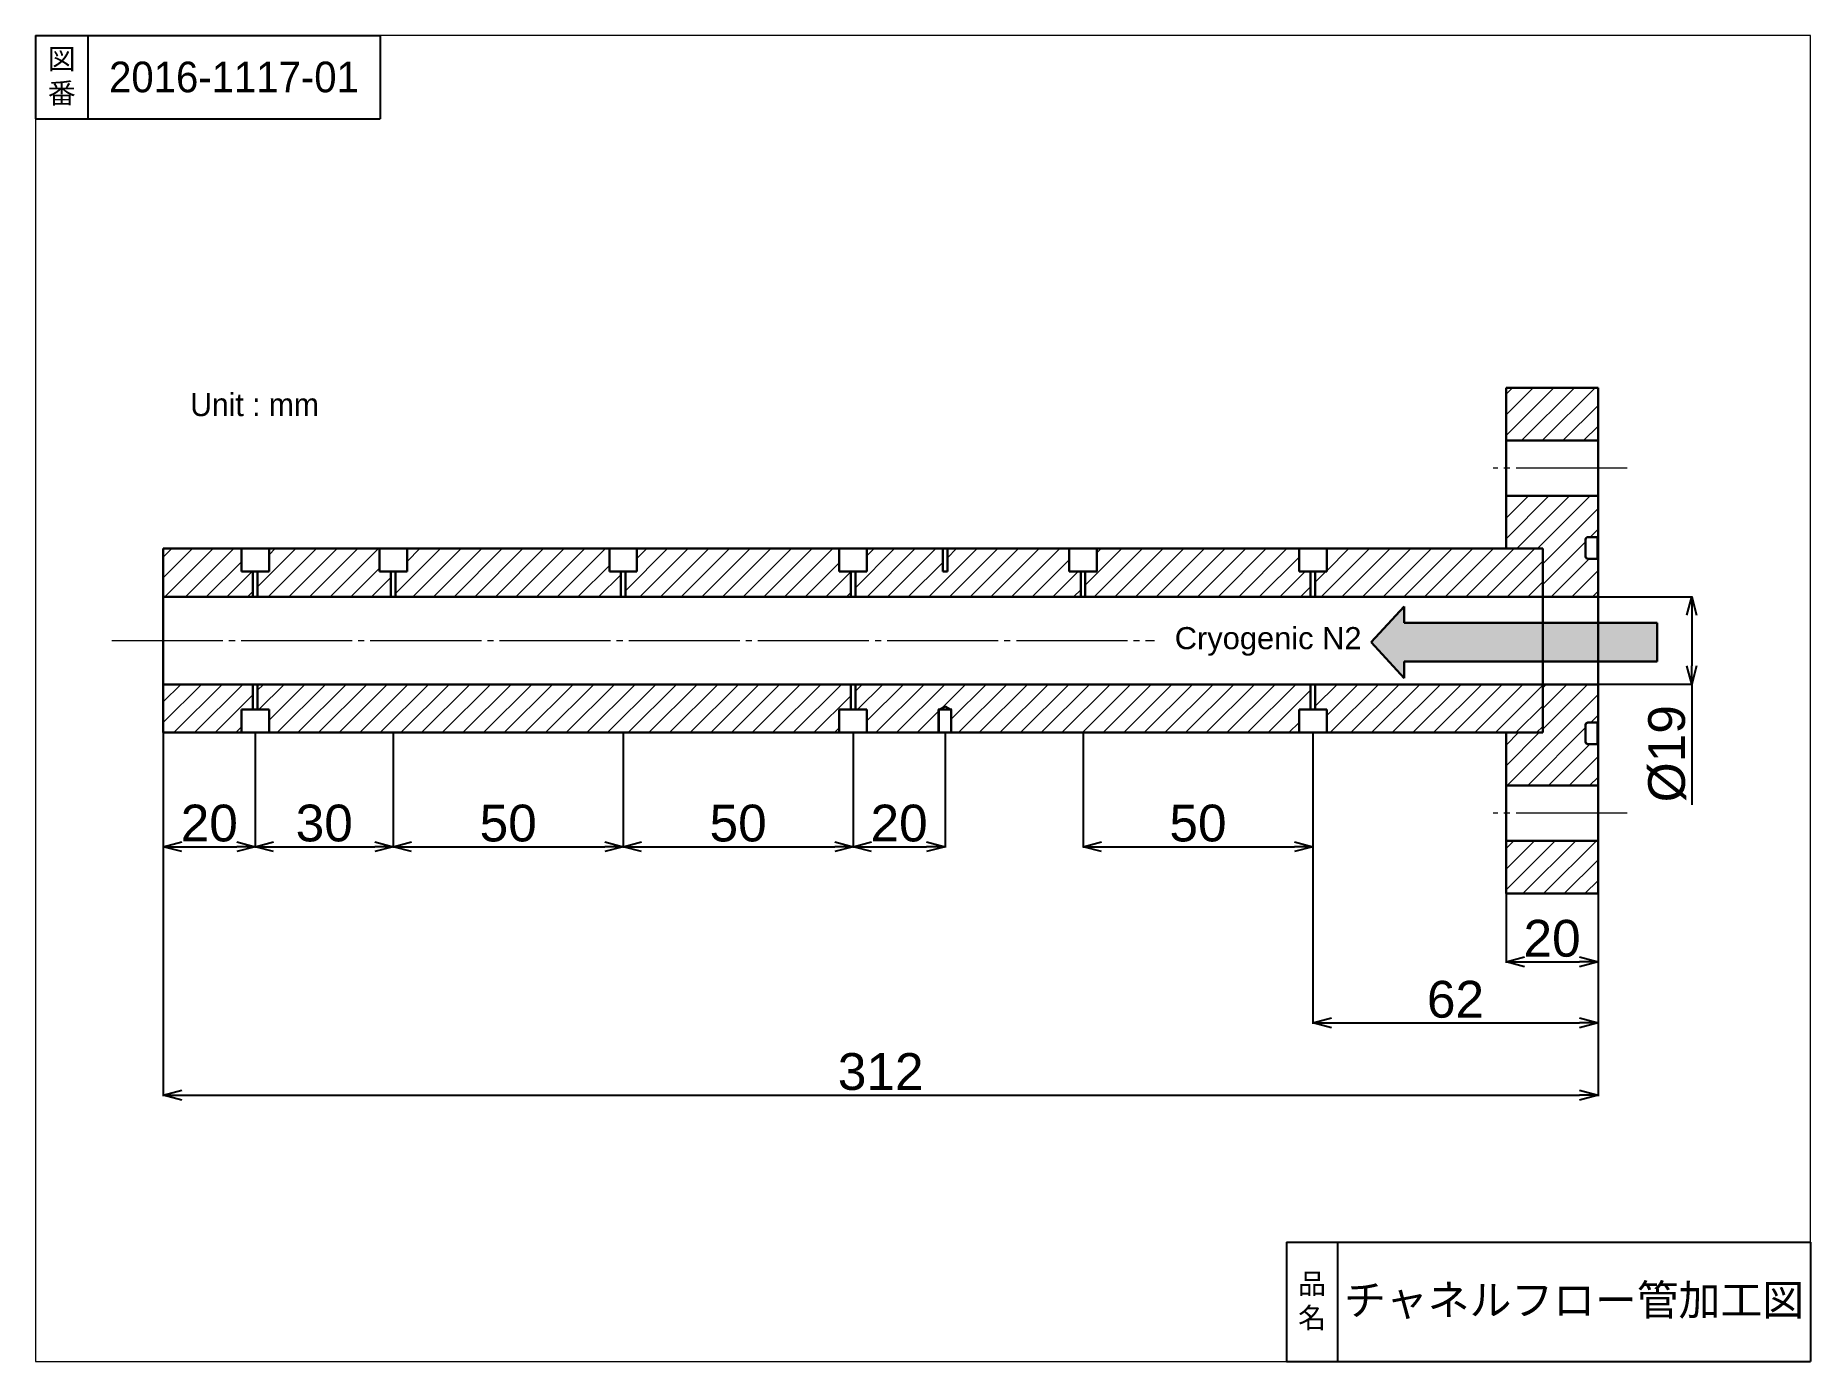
# Paper-space layout '배치1' of a CAD drawing. Header units: millimetres. Extents: x -37 to 223, y 0 to 195.
# The model-space entities are those that its viewports show. They can reach past a viewport. Long polylines and large blocks are cut down to what shows.
import ezdxf

# ---------------------------------------------------------------- set-up
doc = ezdxf.new("R2010")
doc.units = ezdxf.units.MM
doc.linetypes.add('JIS_08_11', pattern=[12.8, 11, -0.6, 0.6, -0.6])
for name, color, linetype, lineweight in [('ACR Hatch', 7, 'Continuous', 13), ('ACR_BODY OUTER', 7, 'Continuous', 30), ('ACR_CENTER', 7, 'JIS_08_11', 13), ('ACR_Dim', 7, 'Continuous', 13), ('CHAN BODY inner', 7, 'Continuous', 13), ('CHAN BODY OUTER', 7, 'Continuous', 30), ('CHAN Center', 7, 'JIS_08_11', 13), ('CHAN Dim', 7, 'Continuous', 30), ('MainC BODY OUTER', 7, 'Continuous', 30), ('MainC Dim', 7, 'Continuous', 30), ('MainC Hatch', 7, 'Continuous', 13), ('SUS_BODY OUTER', 7, 'Continuous', 30), ('SUS_Dim', 7, 'Continuous', 13)]:
    doc.layers.add(name, color=color, linetype=linetype, lineweight=lineweight)
doc.styles.add('JIS Mechanical', font='arial.ttf', dxfattribs={"height": 8})
doc.styles.get("Standard").update_dxf_attribs({"font": 'arial.ttf'})
doc.dimstyles.new('JIS Mechanical', dxfattribs={"dimtxt": 8, "dimasz": 4, "dimexe": 0.18, "dimexo": 0, "dimgap": 1, "dimtad": 1, "dimdec": 4, "dimdsep": 46, "dimtxsty": 'Standard', "dimblk": 'OPEN30', "dimcen": 0.09, "dimadec": 0, "dimazin": 2, "dimtfac": 1, "dimtdec": 4, "dimtmove": 0, "dimatfit": 3, "dimfxl": 1, "dimtolj": 1, "dimtzin": 0, "dimarcsym": 0})

# ---------------------------------------------------------------- blocks, each defined once
blk = doc.blocks.new('*T16')
at = {"layer": 'SUS_Dim', "color": 0, "linetype": 'ByBlock', "lineweight": -2, "transparency": 16777216}
for p, q in [((0, 0), (76.9, 0)), ((0, 0), (0, -17.51)), ((7.5, 0), (7.5, -17.51)), ((76.9, 0), (76.9, -17.51)), ((0, -17.51), (76.9, -17.51))]:
    blk.add_line(p, q, dxfattribs=at)
at = {"layer": 'SUS_Dim', "color": 0, "transparency": 16777216, "attachment_point": 5}
for s, insert, char_height, width in [('{\\fMS PGothic|b0|i0|c128|p50;品名}', (3.75, -8.75), 3, 4.5), ('{\\fMS PGothic|b0|i0|c128|p50;チャネルフロー管加工図}', (42.2, -8.75), 4.5, 66.4032)]:
    blk.add_mtext(s, dxfattribs=dict(at, insert=insert, char_height=char_height, width=width))
blk = doc.blocks.new('*T28')
at = {"layer": 'SUS_Dim', "color": 0, "linetype": 'ByBlock', "lineweight": -2, "transparency": 16777216}
for p, q in [((0, 0), (50.58, 0)), ((0, 0), (0, -12.21)), ((7.69, 0), (7.69, -12.21)), ((50.58, 0), (50.58, -12.21)), ((0, -12.21), (50.58, -12.21))]:
    blk.add_line(p, q, dxfattribs=at)
at = {"layer": 'SUS_Dim', "color": 0, "transparency": 16777216, "attachment_point": 5}
for s, insert, char_height, width in [('{\\fMS PGothic|b0|i0|c128|p50;図番}', (3.85, -6.11), 3, 4.6911), ('{\\fMS PGothic|b0|i0|c128|p50;2016-1117-01}', (29.13, -6.11), 4.5, 39.8865)]:
    blk.add_mtext(s, dxfattribs=dict(at, insert=insert, char_height=char_height, width=width))
blk = doc.blocks.new('_Open30')
at = {"color": 0, "linetype": 'ByBlock', "lineweight": -2}
for p, q in [((-1, 0.268), (0, 0)), ((0, 0), (-1, -0.268)), ((0, 0), (-1, 0))]:
    blk.add_line(p, q, dxfattribs=at)
blk = doc.blocks.new('*D35')
at = {"layer": 'CHAN Dim', "color": 0, "lineweight": -2, "transparency": 16777216}
for p, q in [((56.83, -578.47), (56.83, -603.45)), ((76.83, -578.47), (76.83, -603.45)), ((60.83, -603.27), (72.83, -603.27))]:
    blk.add_line(p, q, dxfattribs=at)
at = {"layer": 'Defpoints', "color": 0, "transparency": 16777216}
for p in [(56.83, -578.47), (76.83, -578.47), (76.83, -603.27)]:
    blk.add_point(p, dxfattribs=at)
at = {"layer": 'CHAN Dim', "color": 0, "lineweight": -2, "transparency": 16777216, "xscale": 4, "yscale": 4, "zscale": 4, "rotation": 180}
blk.add_blockref('_Open30', (56.83, -603.27), dxfattribs=at)
at = {"layer": 'CHAN Dim', "color": 0, "lineweight": -2, "transparency": 16777216, "xscale": 4, "yscale": 4, "zscale": 4}
blk.add_blockref('_Open30', (76.83, -603.27), dxfattribs=at)
at = {"layer": 'CHAN Dim', "color": 0, "transparency": 16777216, "insert": (66.83, -598.19), "char_height": 8, "attachment_point": 5}
blk.add_mtext('\\A1;20', dxfattribs=at)
blk = doc.blocks.new('*D36')
at = {"layer": 'CHAN Dim', "color": 0, "lineweight": -2, "transparency": 16777216}
for p, q in [((76.83, -578.47), (76.83, -603.45)), ((106.83, -578.47), (106.83, -603.45)), ((80.83, -603.27), (102.83, -603.27))]:
    blk.add_line(p, q, dxfattribs=at)
at = {"layer": 'Defpoints', "color": 0, "transparency": 16777216}
for p in [(76.83, -578.47), (106.83, -578.47), (106.83, -603.27)]:
    blk.add_point(p, dxfattribs=at)
at = {"layer": 'CHAN Dim', "color": 0, "lineweight": -2, "transparency": 16777216, "xscale": 4, "yscale": 4, "zscale": 4, "rotation": 180}
blk.add_blockref('_Open30', (76.83, -603.27), dxfattribs=at)
at = {"layer": 'CHAN Dim', "color": 0, "lineweight": -2, "transparency": 16777216, "xscale": 4, "yscale": 4, "zscale": 4}
blk.add_blockref('_Open30', (106.83, -603.27), dxfattribs=at)
at = {"layer": 'CHAN Dim', "color": 0, "transparency": 16777216, "insert": (91.83, -598.18), "char_height": 8, "attachment_point": 5}
blk.add_mtext('\\A1;30', dxfattribs=at)
blk = doc.blocks.new('*D37')
at = {"layer": 'CHAN Dim', "color": 0, "lineweight": -2, "transparency": 16777216}
for p, q in [((106.83, -578.47), (106.83, -603.45)), ((156.83, -578.47), (156.83, -603.45)), ((110.83, -603.27), (152.83, -603.27))]:
    blk.add_line(p, q, dxfattribs=at)
at = {"layer": 'Defpoints', "color": 0, "transparency": 16777216}
for p in [(106.83, -578.47), (156.83, -578.47), (156.83, -603.27)]:
    blk.add_point(p, dxfattribs=at)
at = {"layer": 'CHAN Dim', "color": 0, "lineweight": -2, "transparency": 16777216, "xscale": 4, "yscale": 4, "zscale": 4, "rotation": 180}
blk.add_blockref('_Open30', (106.83, -603.27), dxfattribs=at)
at = {"layer": 'CHAN Dim', "color": 0, "lineweight": -2, "transparency": 16777216, "xscale": 4, "yscale": 4, "zscale": 4}
blk.add_blockref('_Open30', (156.83, -603.27), dxfattribs=at)
at = {"layer": 'CHAN Dim', "color": 0, "transparency": 16777216, "insert": (131.83, -598.19), "char_height": 8, "attachment_point": 5}
blk.add_mtext('\\A1;50', dxfattribs=at)
blk = doc.blocks.new('*D38')
at = {"layer": 'CHAN Dim', "color": 0, "lineweight": -2, "transparency": 16777216}
for p, q in [((156.83, -578.47), (156.83, -603.45)), ((206.83, -578.47), (206.83, -603.45)), ((160.83, -603.27), (202.83, -603.27))]:
    blk.add_line(p, q, dxfattribs=at)
at = {"layer": 'Defpoints', "color": 0, "transparency": 16777216}
for p in [(156.83, -578.47), (206.83, -578.47), (206.83, -603.27)]:
    blk.add_point(p, dxfattribs=at)
at = {"layer": 'CHAN Dim', "color": 0, "lineweight": -2, "transparency": 16777216, "xscale": 4, "yscale": 4, "zscale": 4, "rotation": 180}
blk.add_blockref('_Open30', (156.83, -603.27), dxfattribs=at)
at = {"layer": 'CHAN Dim', "color": 0, "lineweight": -2, "transparency": 16777216, "xscale": 4, "yscale": 4, "zscale": 4}
blk.add_blockref('_Open30', (206.83, -603.27), dxfattribs=at)
at = {"layer": 'CHAN Dim', "color": 0, "transparency": 16777216, "insert": (181.83, -598.19), "char_height": 8, "attachment_point": 5}
blk.add_mtext('\\A1;50', dxfattribs=at)
blk = doc.blocks.new('*D39')
at = {"layer": 'CHAN Dim', "color": 0, "lineweight": -2, "transparency": 16777216}
for p, q in [((206.83, -578.47), (206.83, -603.45)), ((226.83, -578.47), (226.83, -603.45)), ((210.83, -603.27), (222.83, -603.27))]:
    blk.add_line(p, q, dxfattribs=at)
at = {"layer": 'Defpoints', "color": 0, "transparency": 16777216}
for p in [(206.83, -578.47), (226.83, -578.47), (226.83, -603.27)]:
    blk.add_point(p, dxfattribs=at)
at = {"layer": 'CHAN Dim', "color": 0, "lineweight": -2, "transparency": 16777216, "xscale": 4, "yscale": 4, "zscale": 4, "rotation": 180}
blk.add_blockref('_Open30', (206.83, -603.27), dxfattribs=at)
at = {"layer": 'CHAN Dim', "color": 0, "lineweight": -2, "transparency": 16777216, "xscale": 4, "yscale": 4, "zscale": 4}
blk.add_blockref('_Open30', (226.83, -603.27), dxfattribs=at)
at = {"layer": 'CHAN Dim', "color": 0, "transparency": 16777216, "insert": (216.83, -598.19), "char_height": 8, "attachment_point": 5}
blk.add_mtext('\\A1;20', dxfattribs=at)
blk = doc.blocks.new('*D40')
at = {"layer": 'CHAN Dim', "color": 0, "lineweight": -2, "transparency": 16777216}
for p, q in [((256.83, -578.47), (256.83, -603.45)), ((306.83, -578.47), (306.83, -603.45)), ((260.83, -603.27), (302.83, -603.27))]:
    blk.add_line(p, q, dxfattribs=at)
at = {"layer": 'Defpoints', "color": 0, "transparency": 16777216}
for p in [(256.83, -578.47), (306.83, -578.47), (306.83, -603.27)]:
    blk.add_point(p, dxfattribs=at)
at = {"layer": 'CHAN Dim', "color": 0, "lineweight": -2, "transparency": 16777216, "xscale": 4, "yscale": 4, "zscale": 4, "rotation": 180}
blk.add_blockref('_Open30', (256.83, -603.27), dxfattribs=at)
at = {"layer": 'CHAN Dim', "color": 0, "lineweight": -2, "transparency": 16777216, "xscale": 4, "yscale": 4, "zscale": 4}
blk.add_blockref('_Open30', (306.83, -603.27), dxfattribs=at)
at = {"layer": 'CHAN Dim', "color": 0, "transparency": 16777216, "insert": (281.83, -598.19), "char_height": 8, "attachment_point": 5}
blk.add_mtext('\\A1;50', dxfattribs=at)
blk = doc.blocks.new('*D41')
at = {"layer": 'CHAN Dim', "color": 0, "lineweight": -2, "transparency": 16777216}
for p, q in [((306.83, -578.47), (306.83, -641.77)), ((368.83, -613.47), (368.83, -641.77)), ((310.83, -641.59), (364.83, -641.59))]:
    blk.add_line(p, q, dxfattribs=at)
at = {"layer": 'Defpoints', "color": 0, "transparency": 16777216}
for p in [(306.83, -578.47), (368.83, -613.47), (368.83, -641.59)]:
    blk.add_point(p, dxfattribs=at)
at = {"layer": 'CHAN Dim', "color": 0, "lineweight": -2, "transparency": 16777216, "xscale": 4, "yscale": 4, "zscale": 4, "rotation": 180}
blk.add_blockref('_Open30', (306.83, -641.59), dxfattribs=at)
at = {"layer": 'CHAN Dim', "color": 0, "lineweight": -2, "transparency": 16777216, "xscale": 4, "yscale": 4, "zscale": 4}
blk.add_blockref('_Open30', (368.83, -641.59), dxfattribs=at)
at = {"layer": 'CHAN Dim', "color": 0, "transparency": 16777216, "insert": (337.83, -636.5), "char_height": 8, "attachment_point": 5}
blk.add_mtext('\\A1;62', dxfattribs=at)
blk = doc.blocks.new('*D51')
at = {"layer": 'ACR_Dim', "color": 0, "lineweight": -2, "transparency": 16777216}
for p, q in [((368.83, -548.97), (389.37, -548.97)), ((389.19, -552.97), (389.19, -563.97)), ((368.83, -567.97), (389.37, -567.97)), ((389.19, -567.97), (389.19, -594.15))]:
    blk.add_line(p, q, dxfattribs=at)
at = {"layer": 'Defpoints', "color": 0, "transparency": 16777216}
for p in [(368.83, -548.97), (368.83, -567.97), (389.19, -567.97)]:
    blk.add_point(p, dxfattribs=at)
at = {"layer": 'ACR_Dim', "color": 0, "lineweight": -2, "transparency": 16777216, "xscale": 4, "yscale": 4, "zscale": 4}
for p, rotation in [((389.19, -548.97), 90), ((389.19, -567.97), 270)]:
    blk.add_blockref('_Open30', p, dxfattribs=dict(at, rotation=rotation))
at = {"layer": 'ACR_Dim', "color": 0, "transparency": 16777216, "insert": (383.88, -583.06), "char_height": 8, "attachment_point": 5, "rotation": 90}
blk.add_mtext('\\A1;%%C19', dxfattribs=at)
blk = doc.blocks.new('*D52')
at = {"layer": 'ACR_Dim', "color": 0, "lineweight": -2, "transparency": 16777216}
for p, q in [((56.83, -578.47), (56.83, -657.48)), ((368.83, -613.47), (368.83, -657.48)), ((60.83, -657.3), (364.83, -657.3))]:
    blk.add_line(p, q, dxfattribs=at)
at = {"layer": 'Defpoints', "color": 0, "transparency": 16777216}
for p in [(56.83, -578.47), (368.83, -613.47), (368.83, -657.3)]:
    blk.add_point(p, dxfattribs=at)
at = {"layer": 'ACR_Dim', "color": 0, "lineweight": -2, "transparency": 16777216, "xscale": 4, "yscale": 4, "zscale": 4, "rotation": 180}
blk.add_blockref('_Open30', (56.83, -657.3), dxfattribs=at)
at = {"layer": 'ACR_Dim', "color": 0, "lineweight": -2, "transparency": 16777216, "xscale": 4, "yscale": 4, "zscale": 4}
blk.add_blockref('_Open30', (368.83, -657.3), dxfattribs=at)
at = {"layer": 'ACR_Dim', "color": 0, "transparency": 16777216, "insert": (212.83, -652.21), "char_height": 8, "attachment_point": 5}
blk.add_mtext('\\A1;312', dxfattribs=at)
blk = doc.blocks.new('*D54')
at = {"layer": 'ACR_Dim', "color": 0, "lineweight": -2, "transparency": 16777216}
for p, q in [((348.83, -613.47), (348.83, -628.5)), ((368.83, -613.47), (368.83, -628.5)), ((352.83, -628.32), (364.83, -628.32))]:
    blk.add_line(p, q, dxfattribs=at)
at = {"layer": 'Defpoints', "color": 0, "transparency": 16777216}
for p in [(348.83, -613.47), (368.83, -613.47), (368.83, -628.32)]:
    blk.add_point(p, dxfattribs=at)
at = {"layer": 'ACR_Dim', "color": 0, "lineweight": -2, "transparency": 16777216, "xscale": 4, "yscale": 4, "zscale": 4, "rotation": 180}
blk.add_blockref('_Open30', (348.83, -628.32), dxfattribs=at)
at = {"layer": 'ACR_Dim', "color": 0, "lineweight": -2, "transparency": 16777216, "xscale": 4, "yscale": 4, "zscale": 4}
blk.add_blockref('_Open30', (368.83, -628.32), dxfattribs=at)
at = {"layer": 'ACR_Dim', "color": 0, "transparency": 16777216, "insert": (358.83, -623.24), "char_height": 8, "attachment_point": 5}
blk.add_mtext('\\A1;20', dxfattribs=at)

msp = doc.modelspace()

# ---------------------------------------------------------------- hatches: boundary and pattern name
at = {"layer": 'ACR Hatch'}
h = msp.add_hatch(dxfattribs=at)
h.set_pattern_fill('ANSI31', color=256)
h.set_pattern_definition([(45, (-4.041, -103.4018), (-2.245064, 2.245064), [])])
h.paths.add_polyline_path([(368.829, -514.97382), (368.829, -503.47382), (348.829, -503.47382), (348.829, -514.97382)])
h.paths.add_polyline_path([(366.129, -536.47382, -0.414213562), (366.629, -535.97382), (368.688, -535.97382), (368.829, -535.83282), (368.829, -526.97382), (348.829, -526.97382), (348.829, -538.47382), (356.829, -538.47382), (356.829, -548.97382), (368.829, -548.97382), (368.829, -540.81482), (368.688, -540.67382), (366.629, -540.67382, -0.414213562), (366.129, -540.17382)])
h.paths.add_polyline_path([(356.829, -578.47382), (348.829, -578.47382), (348.829, -589.97382), (368.829, -589.97382), (368.829, -581.11482), (368.688, -580.97382), (366.629, -580.97382, -0.414213562), (366.129, -580.47382), (366.129, -576.77382, -0.414213562), (366.629, -576.27382), (368.688, -576.27382), (368.829, -576.13282), (368.829, -567.97382), (356.829, -567.97382)])
h.paths.add_polyline_path([(368.829, -601.97382), (348.829, -601.97382), (348.829, -613.47382), (368.829, -613.47382)])
h = msp.add_hatch(dxfattribs=at)
h.set_pattern_fill('ANSI31', color=256)
h.paths.add_polyline_path([(76.329, -543.47382), (73.829, -543.47382), (73.829, -538.47382), (56.829, -538.47382), (56.829, -548.97382), (76.329, -548.97382)])
h.paths.add_polyline_path([(106.329, -543.47382), (103.829, -543.47382), (103.829, -538.47382), (79.829, -538.47382), (79.829, -543.47382), (77.329, -543.47382), (77.329, -548.97382), (106.329, -548.97382)])
h.paths.add_polyline_path([(153.829, -538.47382), (109.829, -538.47382), (109.829, -543.47382), (107.329, -543.47382), (107.329, -548.97382), (156.329, -548.97382), (156.329, -543.47382), (153.829, -543.47382)])
h.paths.add_polyline_path([(206.329, -543.47382), (203.829, -543.47382), (203.829, -538.47382), (159.829, -538.47382), (159.829, -543.47382), (157.329, -543.47382), (157.329, -548.97382), (206.329, -548.97382)])
h.paths.add_polyline_path([(256.329, -543.47382), (253.829, -543.47382), (253.829, -538.47382), (227.329, -538.47382), (227.329, -543.47382), (226.329, -543.47382), (226.329, -538.47382), (209.829, -538.47382), (209.829, -543.47382), (207.329, -543.47382), (207.329, -548.97382), (256.329, -548.97382)])
h.paths.add_polyline_path([(306.329, -543.47382), (303.829, -543.47382), (303.829, -538.47382), (259.829, -538.47382), (259.829, -543.47382), (257.329, -543.47382), (257.329, -548.97382), (306.329, -548.97382)])
h.paths.add_polyline_path([(356.829, -538.47382), (309.829, -538.47382), (309.829, -543.47382), (307.329, -543.47382), (307.329, -548.97382), (356.829, -548.97382)])
h.paths.add_polyline_path([(356.829, -567.97382), (307.329, -567.97382), (307.329, -573.47382), (309.829, -573.47382), (309.829, -578.47382), (356.829, -578.47382)])
h.paths.add_polyline_path([(303.829, -573.47382), (306.329, -573.47382), (306.329, -567.97382), (207.329, -567.97382), (207.329, -573.47382), (209.829, -573.47382), (209.829, -578.47382), (225.329, -578.47382), (225.329, -573.47382), (225.629, -573.47382), (226.829, -572.781), (228.029, -573.47382), (228.329, -573.47382), (228.329, -578.47382), (303.829, -578.47382)])
h.paths.add_polyline_path([(203.829, -573.47382), (206.329, -573.47382), (206.329, -567.97382), (77.329, -567.97382), (77.329, -573.47382), (79.829, -573.47382), (79.829, -578.47382), (203.829, -578.47382)])
h.paths.add_polyline_path([(73.829, -573.47382), (76.329, -573.47382), (76.329, -567.97382), (56.829, -567.97382), (56.829, -578.47382), (73.829, -578.47382)])
at = {"layer": 'MainC Hatch'}
h = msp.add_hatch(color=256, dxfattribs=at)
h.dxf.hatch_style = 1
h.set_gradient(color1=(0, 0, 255), one_color=1, tint=1, name='INVCURVED')
h.paths.add_polyline_path([(364.57113, -563.0097), (364.57113, -558.81867), (364.57113, -554.62763), (326.66696, -554.62763), (326.66696, -551.02183), (319.45891, -558.81867), (326.66696, -566.6155), (326.66696, -563.0097)])
h.paths.add_polyline_path([(381.67572, -563.0097), (381.67572, -558.81867), (381.67572, -554.62763), (364.57113, -554.62763), (364.57113, -558.81867), (364.57113, -563.0097)])

# ---------------------------------------------------------------- linework, layer by layer
at = {"layer": 'ACR_BODY OUTER'}
for p, q in [((368.829, -503.47382), (348.829, -503.47382)), ((348.829, -538.47382), (348.829, -503.47382)), ((368.829, -503.47382), (368.829, -613.47382)), ((368.829, -514.97382), (348.829, -514.97382)), ((368.829, -526.97382), (348.829, -526.97382)), ((366.129, -540.17382), (366.129, -536.47382)), ((368.688, -535.97382), (366.629, -535.97382)), ((368.829, -535.83282), (368.688, -535.97382)), ((368.688, -535.97382), (368.688, -540.67382)), ((356.829, -538.47382), (348.829, -538.47382)), ((356.829, -578.47382), (356.829, -538.47382)), ((368.688, -540.67382), (366.629, -540.67382)), ((368.829, -540.81482), (368.688, -540.67382)), ((368.829, -548.97382), (356.829, -548.97382)), ((368.829, -567.97382), (356.829, -567.97382)), ((348.829, -613.47382), (348.829, -578.47382)), ((356.829, -578.47382), (348.829, -578.47382)), ((366.129, -576.77382), (366.129, -580.47382)), ((368.688, -576.27382), (366.629, -576.27382)), ((368.829, -576.13282), (368.688, -576.27382)), ((368.688, -580.97382), (368.688, -576.27382)), ((368.688, -580.97382), (366.629, -580.97382)), ((368.829, -581.11482), (368.688, -580.97382)), ((368.829, -589.97382), (348.829, -589.97382)), ((368.829, -601.97382), (348.829, -601.97382)), ((368.829, -613.47382), (348.829, -613.47382))]:
    msp.add_line(p, q, dxfattribs=at)
for centre, start, end in [((366.629, -536.47382), 90, 180), ((366.629, -540.17382), 180, 270), ((366.629, -576.77382), 90, 180), ((366.629, -580.47382), 180, 270)]:
    msp.add_arc(centre, 0.5, start, end, dxfattribs=at)
at = {"layer": 'ACR_CENTER'}
for p, q in [((375.13467, -520.97382), (345.98612, -520.97382)), ((375.13467, -595.97382), (345.98612, -595.97382))]:
    msp.add_line(p, q, dxfattribs=at)
at = {"layer": 'CHAN BODY inner'}
for p, q in [((225.329, -578.47382), (225.329, -573.47382)), ((228.329, -578.47382), (228.329, -573.47382))]:
    msp.add_line(p, q, dxfattribs=at)
at = {"layer": 'CHAN BODY OUTER'}
for p, q in [((56.829, -538.47382), (56.829, -558.47382)), ((56.829, -538.47382), (356.829, -538.47382)), ((73.829, -543.47382), (73.829, -538.47382)), ((79.829, -543.47382), (79.829, -538.47382)), ((103.829, -543.47382), (103.829, -538.47382)), ((109.829, -543.47382), (109.829, -538.47382)), ((153.829, -543.47382), (153.829, -538.47382)), ((159.829, -543.47382), (159.829, -538.47382)), ((203.829, -543.47382), (203.829, -538.47382)), ((209.829, -543.47382), (209.829, -538.47382)), ((226.329, -538.47382), (226.329, -543.47382)), ((227.329, -538.47382), (227.329, -543.47382)), ((253.829, -543.47382), (253.829, -538.47382)), ((259.829, -543.47382), (259.829, -538.47382)), ((303.829, -543.47382), (303.829, -538.47382)), ((309.829, -543.47382), (309.829, -538.47382)), ((356.829, -538.47382), (356.829, -558.47382)), ((356.829, -538.47382), (356.829, -558.47382)), ((73.829, -543.47382), (79.829, -543.47382)), ((76.329, -548.97382), (76.329, -543.47382)), ((77.329, -548.97382), (77.329, -543.47382)), ((103.829, -543.47382), (109.829, -543.47382)), ((106.329, -548.97382), (106.329, -543.47382)), ((107.329, -548.97382), (107.329, -543.47382)), ((153.829, -543.47382), (159.829, -543.47382)), ((156.329, -548.97382), (156.329, -543.47382)), ((157.329, -548.97382), (157.329, -543.47382)), ((203.829, -543.47382), (209.829, -543.47382)), ((206.329, -548.97382), (206.329, -543.47382)), ((207.329, -548.97382), (207.329, -543.47382)), ((226.329, -543.47382), (227.329, -543.47382)), ((253.829, -543.47382), (259.829, -543.47382)), ((256.329, -548.97382), (256.329, -543.47382)), ((257.329, -548.97382), (257.329, -543.47382)), ((303.829, -543.47382), (309.829, -543.47382)), ((306.329, -548.97382), (306.329, -543.47382)), ((307.329, -548.97382), (307.329, -543.47382)), ((56.829, -548.97382), (356.829, -548.97382)), ((56.829, -578.47382), (56.829, -558.47382)), ((356.829, -578.47382), (356.829, -558.47382)), ((356.829, -578.47382), (356.829, -558.47382)), ((56.829, -567.97382), (356.829, -567.97382)), ((76.329, -567.97382), (76.329, -573.47382)), ((77.329, -567.97382), (77.329, -573.47382)), ((206.329, -567.97382), (206.329, -573.47382)), ((207.329, -567.97382), (207.329, -573.47382)), ((306.329, -567.97382), (306.329, -573.47382)), ((307.329, -567.97382), (307.329, -573.47382)), ((73.829, -573.47382), (73.829, -578.47382)), ((73.829, -573.47382), (79.829, -573.47382)), ((79.829, -573.47382), (79.829, -578.47382)), ((203.829, -573.47382), (203.829, -578.47382)), ((203.829, -573.47382), (209.829, -573.47382)), ((209.829, -573.47382), (209.829, -578.47382)), ((225.329, -573.47382), (228.329, -573.47382)), ((225.629, -573.47382), (226.829, -572.781)), ((228.029, -573.47382), (226.829, -572.781)), ((303.829, -573.47382), (303.829, -578.47382)), ((303.829, -573.47382), (309.829, -573.47382)), ((309.829, -573.47382), (309.829, -578.47382)), ((56.829, -578.47382), (356.829, -578.47382))]:
    msp.add_line(p, q, dxfattribs=at)
at = {"layer": 'CHAN Center'}
for p, q in [((45.65348, -558.47382), (272.40778, -558.47382)), ((225.59963, -578.47382), (225.59963, -573.47382)), ((228.05836, -578.47382), (228.05836, -573.47382))]:
    msp.add_line(p, q, dxfattribs=at)
at = {"layer": 'MainC BODY OUTER', "color": 5}
for p, q in [((326.66696, -551.02183), (319.45891, -558.81867)), ((326.66696, -554.62763), (326.66696, -551.02183)), ((381.67572, -554.62763), (326.66696, -554.62763)), ((381.67572, -558.81867), (381.67572, -554.62763)), ((326.66696, -566.6155), (319.45891, -558.81867)), ((381.67572, -558.81867), (381.67572, -563.0097)), ((381.67572, -563.0097), (326.66696, -563.0097)), ((326.66696, -563.0097), (326.66696, -566.6155))]:
    msp.add_line(p, q, dxfattribs=at)
at = {"layer": 'SUS_BODY OUTER'}
msp.add_line((368.829, -564.73982), (368.829, -558.47382), dxfattribs=at)

# ---------------------------------------------------------------- texts
at = {"layer": 'CHAN Dim', "insert": (62.689, -504.65875), "char_height": 5, "attachment_point": 1, "style": 'JIS Mechanical'}
msp.add_mtext_dynamic_manual_height_columns('{\\fMS PGothic|b0|i0|c128|p50;Unit : mm}', width=52.9548049, gutter_width=40, heights=[0], dxfattribs=at)
at = {"layer": 'MainC Dim', "color": 5, "insert": (276.77693, -555.52953), "char_height": 4.8, "attachment_point": 1, "style": 'JIS Mechanical'}
msp.add_mtext_dynamic_manual_height_columns('Cryogenic N2', width=135.3786498, gutter_width=40, heights=[0], dxfattribs=at)

# ---------------------------------------------------------------- dimensions: what is measured, and where the dimension line sits
at = {"layer": 'ACR_Dim'}
dim = msp.add_linear_dim(base=(389.19107, -567.97382), p1=(368.829, -548.97382), p2=(368.829, -567.97382), angle=90, text='%%C<>', dimstyle='JIS Mechanical', dxfattribs=at)
dim.commit()
dim.dimension.update_dxf_attribs({"geometry": '*D51', "text_midpoint": (383.88275, -583.06386)})
for base, p1, picture, middle in [((368.829, -657.29502), (56.829, -578.47382), '*D52', (212.829, -652.20771)), ((368.829, -628.32394), (348.829, -613.47382), '*D54', (358.829, -623.23935))]:
    dim = msp.add_linear_dim(base=base, p1=p1, p2=(368.829, -613.47382), dimstyle='JIS Mechanical', dxfattribs=at)
    dim.commit()
    dim.dimension.update_dxf_attribs({"geometry": picture, "text_midpoint": middle})
at = {"layer": 'CHAN Dim'}
for base, p1, p2, picture, middle in [((76.829, -603.27077), (56.829, -578.47382), (76.829, -578.47382), '*D35', (66.829, -598.18619)), ((306.829, -603.27077), (256.829, -578.47382), (306.829, -578.47382), '*D40', (281.829, -598.18619))]:
    dim = msp.add_linear_dim(base=base, p1=p1, p2=p2, dimstyle='JIS Mechanical', dxfattribs=at)
    dim.commit()
    dim.dimension.update_dxf_attribs({"geometry": picture, "text_midpoint": middle})
for base, p1, p2, picture, middle in [((106.829, -603.27077), (76.829, -578.47382), (106.829, -578.47382), '*D36', (91.829, -598.18346)), ((156.829, -603.27077), (106.829, -578.47382), (156.829, -578.47382), '*D37', (131.829, -598.18619)), ((206.829, -603.27077), (156.829, -578.47382), (206.829, -578.47382), '*D38', (181.829, -598.18619)), ((226.829, -603.27077), (206.829, -578.47382), (226.829, -578.47382), '*D39', (216.829, -598.18619))]:
    dim = msp.add_linear_dim(base=base, p1=p1, p2=p2, dimstyle='JIS Mechanical', override={"dimtmove": 1}, dxfattribs=at)
    dim.commit()
    dim.dimension.update_dxf_attribs({"geometry": picture, "text_midpoint": middle})
dim = msp.add_linear_dim(base=(368.829, -641.58554), p1=(306.829, -578.47382), p2=(368.829, -613.47382), dimstyle='JIS Mechanical', dxfattribs=at)
dim.commit()
dim.dimension.update_dxf_attribs({"geometry": '*D41', "text_midpoint": (337.829, -641.58554), "dimtype": 160})

psp = doc.layouts.new('배치1')

# ---------------------------------------------------------------- block references
for name, p in [('*T28', (-37.12, 194.86)), ('*T16', (146.5, 17.78))]:
    psp.add_blockref(name, p)

# ---------------------------------------------------------------- viewports
at = {"layer": 'SUS_BODY OUTER'}
psp.add_viewport(center=(93.14, 97.57), size=(260.53, 194.5867), view_center_point=(222.03053, -571.05534), view_height=288.2943152, dxfattribs=at)

doc.saveas('drawing.dxf')
